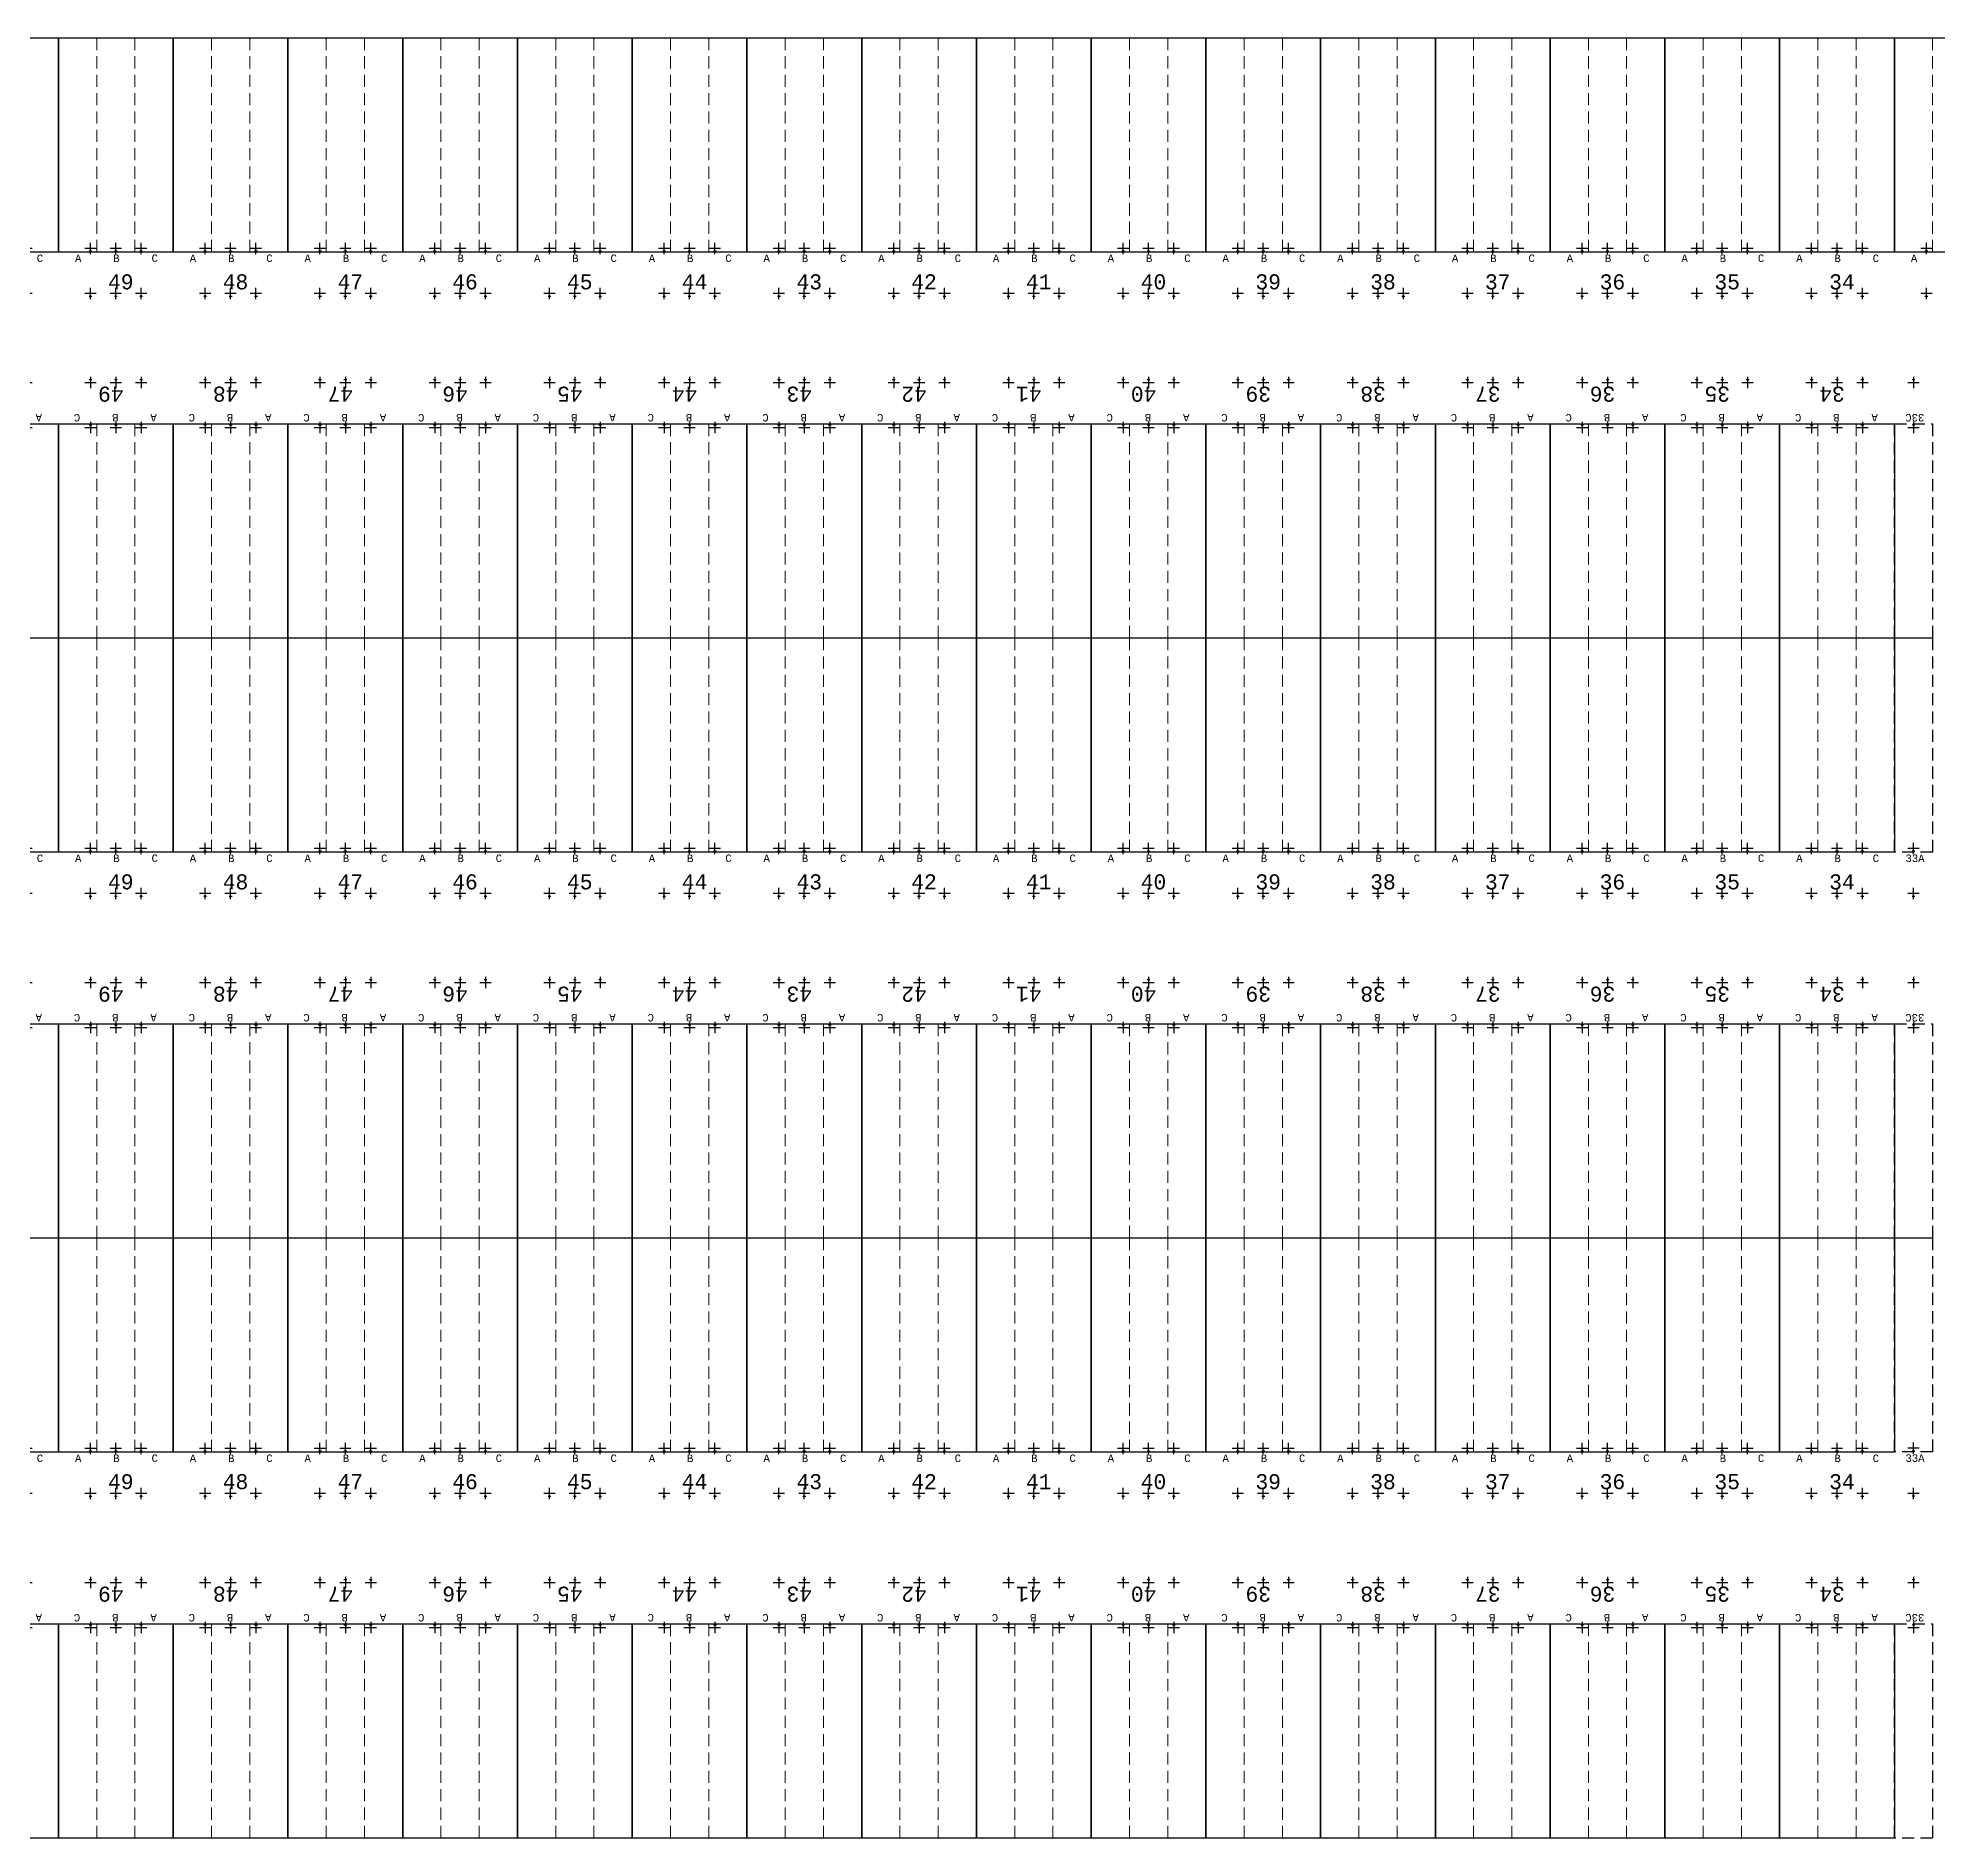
# Model space of a CAD drawing. Header units: millimetres. Extents: x 943 to 655635, y 611 to 177910.
# Drawn here: x 266591 to 317062, y 611 to 48426 of the extents above; entities that cross this region are included whole.
import ezdxf

# ---------------------------------------------------------------- set-up
doc = ezdxf.new("R2010")
doc.units = ezdxf.units.MM
doc.linetypes.add('DASHED', pattern=[0.75, 0.5, -0.25])
doc.layers.add('Bin location transponder', color=250, linetype='Continuous')
doc.layers.add('WF_numbers', color=6, linetype='Continuous')
for name, color, linetype, lineweight in [('WF buffer', 1, 'DASHED', 30), ('WF transponder', 3, 'Continuous', 30), ('WF_all_bays', 5, 'Continuous', 30), ('WF_sketch_stock_areas', 30, 'Continuous', 30)]:
    doc.layers.add(name, color=color, linetype=linetype, lineweight=lineweight)
doc.styles.add('WF_txt', font='consola.ttf')

# ---------------------------------------------------------------- blocks, each defined once
blk = doc.blocks.new('Bin location transponder')
at = {"layer": 'Bin location transponder', "color": 3, "lineweight": 30}
for p, q in [((-600, 0), (600, 0)), ((-150, 300), (150, 300)), ((0, 600), (0, -600))]:
    blk.add_line(p, q, dxfattribs=at)
blk = doc.blocks.new('WF 120x224in bay')
at = {"layer": 'WF_all_bays', "linetype": 'DASHED', "lineweight": 5, "ltscale": 650}
for p, q in [((1016, 5690), (1016, 0)), ((2032, 5690), (2032, 0))]:
    blk.add_line(p, q, dxfattribs=at)
at = {"layer": 'WF_all_bays'}
blk.add_lwpolyline([(0, 5690), (3048, 5690), (3048, 0), (0, 0)], close=True, dxfattribs=at)
at = {"layer": 'WF transponder', "xscale": 0.25, "yscale": 0.25, "zscale": 0.25, "rotation": 180.0000000062352}
for p in [(850, 100), (1524, 100), (2198, 100), (850, -1100), (1524, -1100), (2198, -1100)]:
    blk.add_blockref('Bin location transponder', p, dxfattribs=at)
at = {"layer": 'WF_numbers', "linetype": 'DASHED', "char_height": 200, "attachment_point": 1, "rotation": 0, "style": 'WF_txt'}
for s, insert in [('A', (439, -62, -723)), ('B', (1455, -62, -723)), ('C', (2471, -62, -723))]:
    blk.add_mtext_dynamic_manual_height_columns(s, width=423.53, gutter_width=2118, heights=[0], dxfattribs=dict(at, insert=insert))
blk = doc.blocks.new('WF 40x224in buffer')
at = {"layer": 'WF buffer', "ltscale": 650}
blk.add_lwpolyline([(0, 5690), (1016, 5690), (1016, 0), (0, 0)], close=True, dxfattribs=at)
at = {"layer": 'WF transponder', "xscale": 0.25, "yscale": 0.25, "zscale": 0.25, "rotation": 180.0000000062352}
for p in [(508, 100), (508, -1100)]:
    blk.add_blockref('Bin location transponder', p, dxfattribs=at)

msp = doc.modelspace()

# ---------------------------------------------------------------- block references
at = {"layer": 'WF_all_bays'}
for p in [(264087, 42737, -362), (267135, 42737, -362), (270183, 42737, -362), (273231, 42737, -362), (276279, 42737, -362), (279327, 42737, -362), (282375, 42737, -362), (285423, 42737, -362), (288471, 42737, -362), (291519, 42737, -362), (294567, 42737, -362), (297615, 42737, -362), (300663, 42737, -362), (303711, 42737, -362), (306759, 42737, -362), (309807, 42737, -362), (312855, 42737, -362), (315903, 42737, -362), (264087, 26798, -362), (267135, 26798, -362), (270183, 26798, -362), (273231, 26798, -362), (276279, 26798, -362), (279327, 26798, -362), (282375, 26798, -362), (285423, 26798, -362), (288471, 26798, -362), (291519, 26798, -362), (294567, 26798, -362), (297615, 26798, -362), (300663, 26798, -362), (303711, 26798, -362), (306759, 26798, -362), (309807, 26798, -362), (312855, 26798, -362), (264087, 10860, -362), (267135, 10860, -362), (270183, 10860, -362), (273231, 10860, -362), (276279, 10860, -362), (279327, 10860, -362), (282375, 10860, -362), (285423, 10860, -362), (288471, 10860, -362), (291519, 10860, -362), (294567, 10860, -362), (297615, 10860, -362), (300663, 10860, -362), (303711, 10860, -362), (306759, 10860, -362), (309807, 10860, -362), (312855, 10860, -362)]:
    msp.add_blockref('WF 120x224in bay', p, dxfattribs=at)
at = {"layer": 'WF_all_bays', "rotation": 179.9999999999968}
for p in [(267135, 38177, -362), (270183, 38177, -362), (273231, 38177, -362), (276279, 38177, -362), (279327, 38177, -362), (282375, 38177, -362), (285423, 38177, -362), (288471, 38177, -362), (291519, 38177, -362), (294567, 38177, -362), (297615, 38177, -362), (300663, 38177, -362), (303711, 38177, -362), (306759, 38177, -362), (309807, 38177, -362), (312855, 38177, -362), (315903, 38177, -362), (267135, 22239, -362), (270183, 22239, -362), (273231, 22239, -362), (276279, 22239, -362), (279327, 22239, -362), (282375, 22239, -362), (285423, 22239, -362), (288471, 22239, -362), (291519, 22239, -362), (294567, 22239, -362), (297615, 22239, -362), (300663, 22239, -362), (303711, 22239, -362), (306759, 22239, -362), (309807, 22239, -362), (312855, 22239, -362), (315903, 22239, -362), (267135, 6300, -362), (270183, 6300, -362), (273231, 6300, -362), (276279, 6300, -362), (279327, 6300, -362), (282375, 6300, -362), (285423, 6300, -362), (288471, 6300, -362), (291519, 6300, -362), (294567, 6300, -362), (297615, 6300, -362), (300663, 6300, -362), (303711, 6300, -362), (306759, 6300, -362), (309807, 6300, -362), (312855, 6300, -362), (315903, 6300, -362)]:
    msp.add_blockref('WF 120x224in bay', p, dxfattribs=at)
at = {"layer": 'WF_sketch_stock_areas'}
for p, rotation in [((316919, 38177, -362), 179.9999999992243), ((316919, 22239, -362), 179.9999999983537), ((316919, 6300, -362), 180.0000000009003)]:
    msp.add_blockref('WF 40x224in buffer', p, dxfattribs=dict(at, rotation=rotation))
for p in [(315903, 26798, -362), (315903, 10865, -40389)]:
    msp.add_blockref('WF 40x224in buffer', p, dxfattribs=at)

# ---------------------------------------------------------------- texts
at = {"layer": 'WF_numbers', "linetype": 'DASHED', "char_height": 400, "attachment_point": 1, "style": 'WF_txt'}
for s, insert in [('49', (268451, 42149, -362)), ('48', (271499, 42149, -362)), ('47', (274547, 42149, -362)), ('46', (277595, 42149, -362)), ('45', (280643, 42149, -362)), ('44', (283691, 42149, -362)), ('43', (286739, 42149, -362)), ('42', (289787, 42149, -362)), ('41', (292835, 42149, -362)), ('40', (295883, 42149, -362)), ('39', (298931, 42149, -362)), ('38', (301979, 42149, -362)), ('37', (305027, 42149, -362)), ('36', (308075, 42149, -362)), ('35', (311123, 42149, -362)), ('34', (314171, 42149, -362)), ('49', (268451, 26210, -362)), ('48', (271499, 26210, -362)), ('47', (274547, 26210, -362)), ('46', (277595, 26210, -362)), ('45', (280643, 26210, -362)), ('44', (283691, 26210, -362)), ('43', (286739, 26210, -362)), ('42', (289787, 26210, -362)), ('41', (292835, 26210, -362)), ('40', (295883, 26210, -362)), ('39', (298931, 26210, -362)), ('38', (301979, 26210, -362)), ('37', (305027, 26210, -362)), ('36', (308075, 26210, -362)), ('35', (311123, 26210, -362)), ('34', (314171, 26210, -362)), ('49', (268451, 10277, -40389)), ('48', (271499, 10277, -40389)), ('47', (274547, 10277, -40389)), ('46', (277595, 10277, -40389)), ('45', (280643, 10277, -40389)), ('44', (283691, 10277, -40389)), ('43', (286739, 10277, -40389)), ('42', (289787, 10277, -40389)), ('41', (292835, 10277, -40389)), ('40', (295883, 10277, -40389)), ('39', (298931, 10277, -40389)), ('38', (301979, 10277, -40389)), ('37', (305027, 10277, -40389)), ('36', (308075, 10277, -40389)), ('35', (311123, 10277, -40389)), ('34', (314171, 10277, -40389))]:
    msp.add_mtext_dynamic_manual_height_columns(s, width=423.53, gutter_width=2118, heights=[0], dxfattribs=dict(at, insert=insert))
at = {"layer": 'WF_numbers', "linetype": 'DASHED', "attachment_point": 1, "style": 'WF_txt'}
for s, insert, char_height, rotation in [('49', (268866, 38765, -362), 400, 180), ('48', (271914, 38765, -362), 400, 180), ('47', (274962, 38765, -362), 400, 180), ('46', (278010, 38765, -362), 400, 180), ('45', (281058, 38765, -362), 400, 180), ('44', (284106, 38765, -362), 400, 180), ('43', (287154, 38765, -362), 400, 180), ('42', (290202, 38765, -362), 400, 180), ('41', (293250, 38765, -362), 400, 180), ('40', (296298, 38765, -362), 400, 180), ('39', (299346, 38765, -362), 400, 180), ('38', (302394, 38765, -362), 400, 180), ('37', (305442, 38765, -362), 400, 180), ('36', (308490, 38765, -362), 400, 180), ('35', (311538, 38765, -362), 400, 180), ('34', (314586, 38765, -362), 400, 180), ('33C', (316700, 38240, -1085), 200, 180), ('33A', (316197, 26736, -1085), 200, 0), ('49', (268866, 22827, -362), 400, 180), ('48', (271914, 22827, -362), 400, 180), ('47', (274962, 22827, -362), 400, 180), ('46', (278010, 22827, -362), 400, 180), ('45', (281058, 22827, -362), 400, 180), ('44', (284106, 22827, -362), 400, 180), ('43', (287154, 22827, -362), 400, 180), ('42', (290202, 22827, -362), 400, 180), ('41', (293250, 22827, -362), 400, 180), ('40', (296298, 22827, -362), 400, 180), ('39', (299346, 22827, -362), 400, 180), ('38', (302394, 22827, -362), 400, 180), ('37', (305442, 22827, -362), 400, 180), ('36', (308490, 22827, -362), 400, 180), ('35', (311538, 22827, -362), 400, 180), ('34', (314586, 22827, -362), 400, 180), ('33C', (316700, 22301, -1085), 200, 180), ('33A', (316197, 10802, -41112), 200, 0), ('49', (268866, 6888, -362), 400, 180), ('48', (271914, 6888, -362), 400, 180), ('47', (274962, 6888, -362), 400, 180), ('46', (278010, 6888, -362), 400, 180), ('45', (281058, 6888, -362), 400, 180), ('44', (284106, 6888, -362), 400, 180), ('43', (287154, 6888, -362), 400, 180), ('42', (290202, 6888, -362), 400, 180), ('41', (293250, 6888, -362), 400, 180), ('40', (296298, 6888, -362), 400, 180), ('39', (299346, 6888, -362), 400, 180), ('38', (302394, 6888, -362), 400, 180), ('37', (305442, 6888, -362), 400, 180), ('36', (308490, 6888, -362), 400, 180), ('35', (311538, 6888, -362), 400, 180), ('34', (314586, 6888, -362), 400, 180), ('33C', (316700, 6363, -1085), 200, 180)]:
    msp.add_mtext_dynamic_manual_height_columns(s, width=423.53, gutter_width=2118, heights=[0], dxfattribs=dict(at, insert=insert, char_height=char_height, rotation=rotation))

doc.saveas('drawing.dxf')
